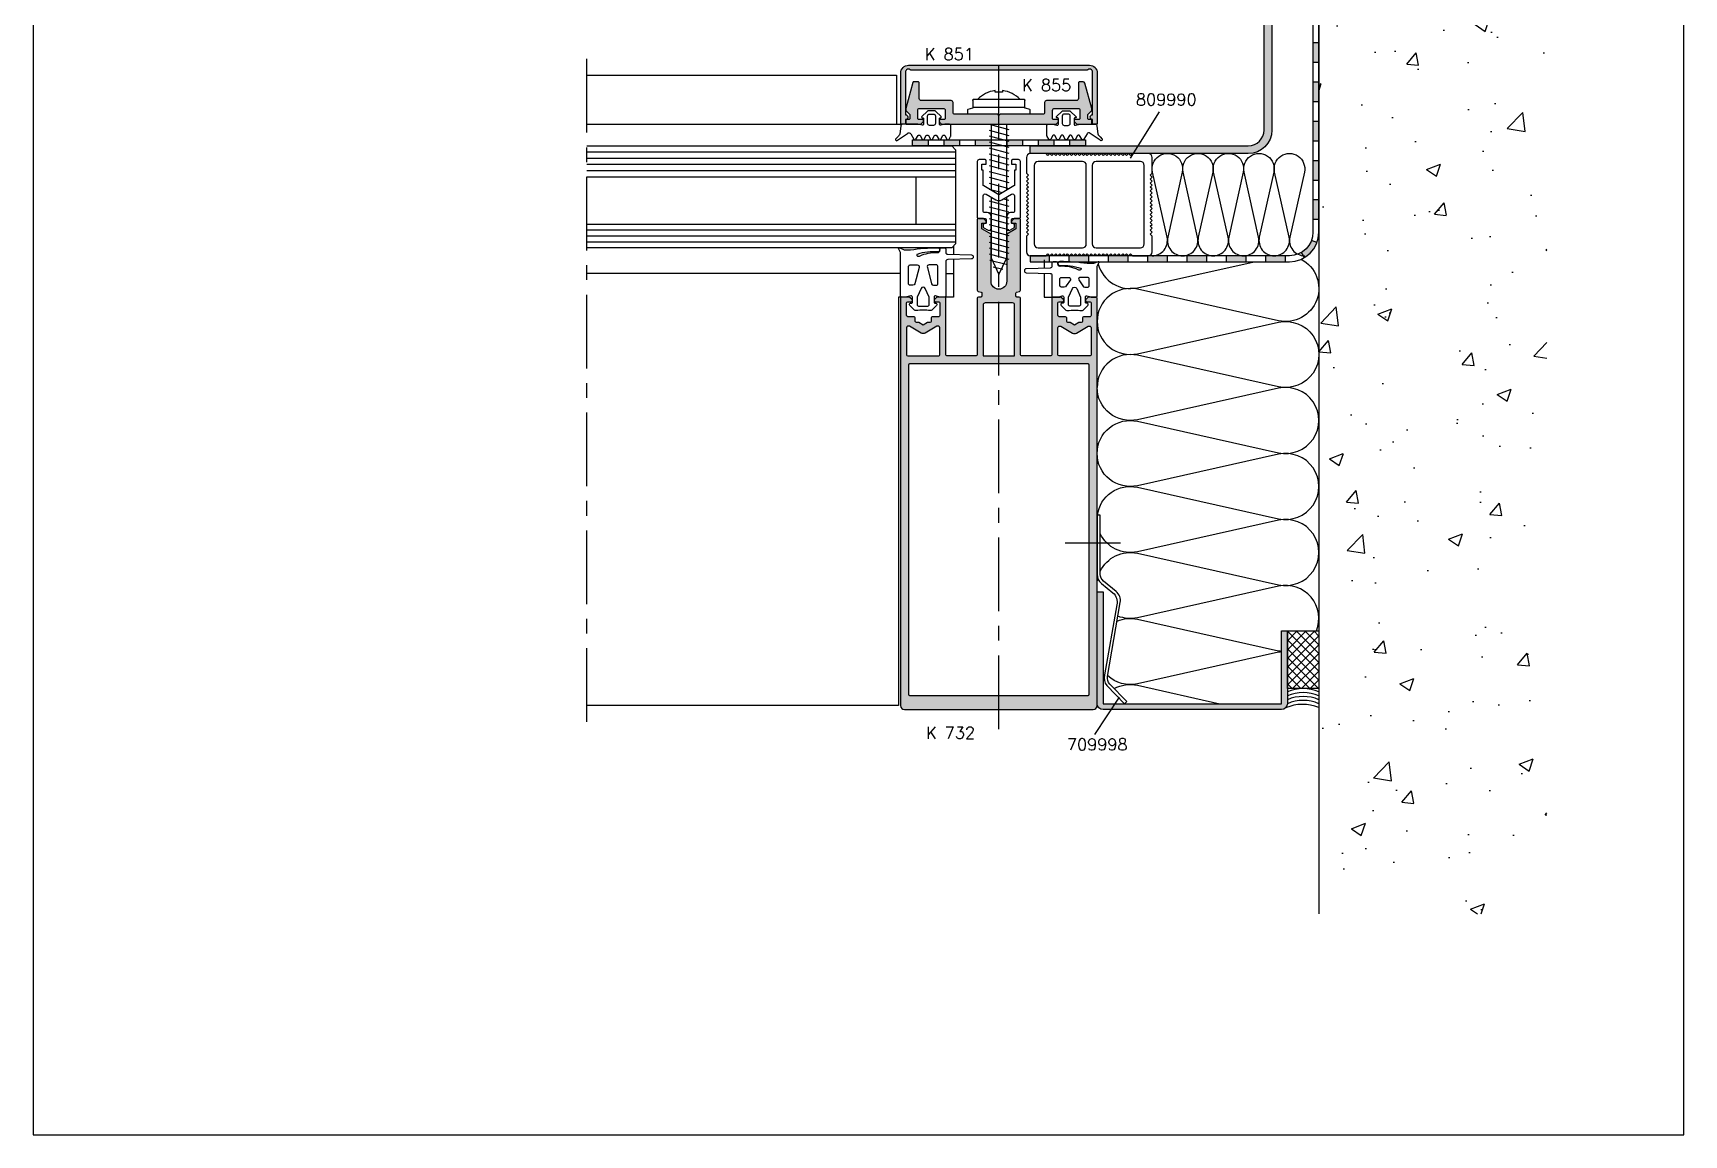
# Model space of a CAD drawing. Extents: x 0 to 4131, y -1600 to 527.
# Drawn here: x 690 to 900, y -1600 to -1459.8 of the extents above; entities that cross this region are included whole.
import ezdxf
from ezdxf.enums import TextEntityAlignment as Align

# ---------------------------------------------------------------- set-up
doc = ezdxf.new("R2010")
doc.units = 0
doc.header["$LTSCALE"] = 7.5
doc.header["$MEASUREMENT"] = 0
doc.linetypes.add('CENTER', pattern=[2, 1.25, -0.25, 0.25, -0.25])
for name, color, linetype in [('ASSI', 1, 'CENTER'), ('FILL', 8, 'CONTINUOUS'), ('FINE', 7, 'CONTINUOUS'), ('GOMMA', 3, 'CONTINUOUS'), ('GROSSA', 4, 'CONTINUOUS'), ('MARCHIO', 7, 'CONTINUOUS'), ('MURO', 5, 'CONTINUOUS'), ('QUOTE', 254, 'CONTINUOUS'), ('TESTO', 2, 'CONTINUOUS'), ('TRATTEGGI', 140, 'CONTINUOUS'), ('VETRO', 6, 'CONTINUOUS')]:
    doc.layers.add(name, color=color, linetype=linetype)
doc.styles.get("Standard").update_dxf_attribs({"font": 'romans.shx'})

# ---------------------------------------------------------------- blocks, each defined once
blk = doc.blocks.new('k0855')
at = {"layer": 'GROSSA'}
blk.add_lwpolyline([(11.65, 0.8, -0.414214), (11.15, 0.3), (0.3, 0.3), (0, 0), (-0.3, 0.3), (-11.15, 0.3, -0.414214), (-11.65, 0.8), (-11.65, 3.3, 0.414214), (-12.15, 3.8), (-19.75, 3.8, -0.414214), (-20.25, 4.3), (-20.25, 8.3, 0.414214), (-20.55, 8.6), (-21.6, 8.6, 0.339454), (-21.89, 8.38), (-23.65, 1.8), (-23.65, 1.24), (-22.65, 0.24), (-22.65, -0.7, -0.414214), (-22.95, -1), (-23.5, -1, 0.414214), (-23.65, -1.15), (-23.65, -2.05, 0.414214), (-23.5, -2.2), (-19.97, -2.2, 0.198912), (-19.76, -2.11), (-19.24, -1.59, 0.198912), (-19.15, -1.38), (-19.15, -1.3, 0.414214), (-19.45, -1), (-20.35, -1, -0.414214), (-20.65, -0.7), (-20.65, 1.3, -0.414214), (-20.15, 1.8), (-14.15, 1.8, -0.414214), (-13.65, 1.3), (-13.65, -0.7, -0.414214), (-13.95, -1), (-14.85, -1, 0.414214), (-15.15, -1.3), (-15.15, -1.48, 0.198912), (-15.06, -1.69), (-14.64, -2.11, 0.198912), (-14.43, -2.2), (14.43, -2.2, 0.198912), (14.64, -2.11), (15.06, -1.69, 0.198912), (15.15, -1.48), (15.15, -1.3, 0.414214), (14.85, -1), (13.95, -1, -0.414214), (13.65, -0.7), (13.65, 1.3, -0.414214), (14.15, 1.8), (20.14, 1.8, -0.414214), (20.64, 1.3), (20.64, -0.7, -0.414214), (20.34, -1), (19.44, -1, 0.414214), (19.14, -1.3), (19.14, -1.38, 0.198912), (19.23, -1.59), (19.75, -2.11, 0.198912), (19.96, -2.2), (23.49, -2.2, 0.414214), (23.64, -2.05), (23.64, -1.15, 0.414214), (23.49, -1), (22.94, -1, -0.414214), (22.64, -0.7), (22.64, 0.24), (23.64, 1.24), (23.64, 1.8), (21.91, 8.23, 0.339454), (21.43, 8.6), (20.54, 8.6, 0.414214), (20.24, 8.3), (20.24, 4.3, -0.414214), (19.74, 3.8), (12.15, 3.8, 0.414214), (11.65, 3.3)], format="xyb", close=True, dxfattribs=at)

msp = doc.modelspace()

# ---------------------------------------------------------------- hatches: boundary and pattern name
at = {"layer": 'FILL'}
h = msp.add_hatch(dxfattribs=at)
h.set_pattern_fill('AR-CONC', color=256, scale=0.1, style=0)
h.set_pattern_definition([(50, (1104.481, -1597.5), (18.21847, -1.5939), [1.905, -20.955]), (355, (1104.481, -1597.5), (-3.5243, 19.1057), [1.524, -16.764]), (100.451, (1106, -1597.633), (14.69425, 17.5117), [1.619, -17.809]), (46.184, (1104.48, -1592.42), (27.1079, -4.2042), [2.8575, -31.4325]), (96.636, (1106.74, -1592.77), (23.7404, 24.7426), [2.4285, -26.7135]), (351.184, (1104.48, -1592.42), (23.7405, 24.7425), [2.286, -25.146]), (21, (1107.021, -1593.69), (15.1615, -10.22655), [1.905, -20.955]), (326, (1107.021, -1593.69), (6.1802, 18.4188), [1.524, -16.764]), (71.4514, (1108.285, -1594.542), (21.34165, 8.1923), [1.619, -17.809]), (37.5, (1104.481, -1597.5), (0.30886, 8.4555), [0, -16.5608, 0, -17.018, 0, -16.8275]), (7.5, (1104.481, -1597.5), (6.68197, 10.01806), [0, -9.7028, 0, -16.1798, 0, -6.4135]), (327.5, (1098.817, -1597.5), (13.55906, -0.57287), [0, -6.35, 0, -19.812, 0, -26.289]), (317.5, (1096.277, -1597.5), (14.8129, 2.54265), [0, -8.255, 0, -13.1572, 0, -18.669])])
h.paths.add_polyline_path([(882.5528, -1356.7281), (853.5528, -1356.7281), (853.5528, -1370.4581), (874.5528, -1370.4581), (874.5528, -1374.4581), (853.5528, -1374.4581), (853.5528, -1571.8528), (882.5528, -1571.8528)])
h = msp.add_hatch(color=256, dxfattribs=at)
edge = h.paths.add_edge_path()
edge.add_line((844.5801, -1475.1105), (816.8541, -1475.1105))
edge.add_line((816.8541, -1475.1105), (816.8541, -1474.1105))
edge.add_line((816.8541, -1474.1105), (844.5801, -1474.1105))
edge.add_arc((844.5801, -1472.1105), 2, 270, 360)
edge.add_line((846.5801, -1472.1105), (846.5801, -1391.1743))
edge.add_arc((845.8301, -1391.1743), 0.75, 0, 116.324531)
edge.add_line((845.4975, -1390.5021), (836.8421, -1394.7845))
edge.add_line((836.8421, -1394.7845), (836.3986, -1393.8882))
edge.add_line((836.3986, -1393.8882), (845.4149, -1389.4272))
edge.add_arc((846.0801, -1390.7717), 1.5, 0, 116.324531, ccw=False)
edge.add_line((847.5801, -1390.7717), (847.5801, -1472.1105))
edge.add_arc((844.5801, -1472.1105), 3, -90, 0, ccw=False)
h = msp.add_hatch(color=256, dxfattribs=at)
h.paths.add_polyline_path([(802.9791, -1468.3581, -0.41421356), (802.7291, -1468.1081), (802.7291, -1466.1081, 0.41421356), (802.5791, -1465.9581), (802.0552, -1465.9581, 0.33945426), (801.9104, -1466.0693), (801.0291, -1469.3581), (801.0291, -1469.6357), (801.5291, -1470.1357), (801.5291, -1470.6081, -0.41421356), (801.3791, -1470.7581), (801.1041, -1470.7581, 0.41421356), (801.0291, -1470.8331), (801.0291, -1471.2831, 0.41421356), (801.1041, -1471.3581), (802.867, -1471.3581, 0.19891237), (802.9731, -1471.3142), (803.2352, -1471.0521, 0.23202478), (803.2779, -1470.9271, 0.45178835), (803.1291, -1470.7581), (802.6791, -1470.7581, -0.41421356), (802.5291, -1470.6081), (802.5291, -1469.6081, -0.41421356), (802.7791, -1469.3581), (805.7791, -1469.3581, -0.41421356), (806.0291, -1469.6081), (806.0291, -1470.6081, -0.41421356), (805.8791, -1470.7581), (805.4291, -1470.7581, 0.35582724), (805.2822, -1470.8778), (805.2822, -1471.0263, 0.1465428), (805.3231, -1471.1021), (805.5352, -1471.3142, 0.19891237), (805.6413, -1471.3581), (806.0563, -1471.3581, -0.00010751), (806.0565, -1471.3581), (812.8541, -1471.3581), (812.8541, -1470.2581), (812.7041, -1470.1081), (807.2791, -1470.1081, -0.41421356), (807.0291, -1469.8581), (807.0291, -1468.6081, 0.41421356), (806.7791, -1468.3581)])
h.paths.add_polyline_path([(813.0041, -1470.1081), (812.8541, -1470.2581), (812.8541, -1471.3581), (819.6517, -1471.3581, -0.00010751), (819.6519, -1471.3581), (820.067, -1471.3581, 0.19891237), (820.1731, -1471.3142), (820.3852, -1471.1021, 0.1465428), (820.426, -1471.0263), (820.426, -1470.8778, 0.35582724), (820.2791, -1470.7581), (819.8291, -1470.7581, -0.41421356), (819.6791, -1470.6081), (819.6791, -1469.6081, -0.41421356), (819.9291, -1469.3581), (822.9229, -1469.3581, -0.41421356), (823.1729, -1469.6081), (823.1729, -1470.6081, -0.41421356), (823.0229, -1470.7581), (822.5729, -1470.7581, 0.35582724), (822.426, -1470.8778), (822.426, -1470.9763, 0.1465428), (822.4669, -1471.0521), (822.729, -1471.3142, 0.19891237), (822.8351, -1471.3581), (824.5979, -1471.3581, 0.41421356), (824.6729, -1471.2831), (824.6729, -1470.8331, 0.41421356), (824.5979, -1470.7581), (824.3229, -1470.7581, -0.41421356), (824.1729, -1470.6081), (824.1729, -1470.1357), (824.6729, -1469.6357), (824.6729, -1469.3581), (823.8116, -1466.1434, 0.33945426), (823.5701, -1465.9581), (823.1229, -1465.9581, 0.41421356), (822.9729, -1466.1081), (822.9729, -1468.1081, -0.41421356), (822.7229, -1468.3581), (818.9291, -1468.3581, 0.41421356), (818.6791, -1468.6081), (818.6791, -1469.8581, -0.41421356), (818.4291, -1470.1081)])
h.paths.add_polyline_path([(824.0967, -1464.5096, -0.72075922), (824.7717, -1464.7346), (824.7776, -1470.1689, 1.07550671), (824.7567, -1470.7501), (824.7791, -1471.3581), (825.3787, -1471.3581), (825.3759, -1464.8591, 0.41406438), (824.3759, -1463.8596), (812.8541, -1463.8596), (812.8541, -1464.5096)])
h.paths.add_polyline_path([(801.3676, -1463.8596, 0.41428118), (800.3676, -1464.8598), (800.3689, -1471.3581), (800.9685, -1471.3581), (800.9904, -1470.7501, 1.07550671), (800.9692, -1470.1689), (800.9717, -1464.7346, -0.72075922), (801.6467, -1464.5096), (812.8541, -1464.5096), (812.8541, -1463.8596)])
h = msp.add_hatch(color=256, dxfattribs=at)
edge = h.paths.add_edge_path(flags=16)
edge.add_arc((824.2041, -1543.9105), 0.15, 270, 360)
edge.add_line((824.3541, -1543.9105), (824.3541, -1502.0105))
edge.add_arc((824.2041, -1502.0105), 0.15, 0, 90)
edge.add_line((824.2041, -1501.8605), (801.5041, -1501.8605))
edge.add_arc((801.5041, -1502.0105), 0.15, 90, 180)
edge.add_line((801.3541, -1502.0105), (801.3541, -1543.9105))
edge.add_arc((801.5041, -1543.9105), 0.15, 180, 270)
edge.add_line((801.5041, -1544.0605), (824.2041, -1544.0605))
edge = h.paths.add_edge_path()
edge.add_line((820.5041, -1493.9605), (820.9541, -1493.9605))
edge.add_arc((820.9541, -1493.8105), 0.15, 270, 360)
edge.add_line((821.1041, -1493.8105), (821.1041, -1493.7727))
edge.add_arc((820.9541, -1493.7727), 0.15, 0, 45)
edge.add_line((821.0602, -1493.6666), (820.7981, -1493.4045))
edge.add_arc((820.692, -1493.5105), 0.15, 45, 90)
edge.add_line((820.692, -1493.3605), (819.7541, -1493.3605))
edge.add_arc((819.7541, -1493.5105), 0.15, 90, 180)
edge.add_line((819.6041, -1493.5105), (819.6041, -1500.7105))
edge.add_arc((819.4541, -1500.7105), 0.15, -90, 0, ccw=False)
edge.add_line((819.4541, -1500.8605), (815.7541, -1500.8605))
edge.add_arc((815.7541, -1500.7105), 0.15, 180, 270, ccw=False)
edge.add_line((815.6041, -1500.7105), (815.6041, -1493.5105))
edge.add_arc((815.4541, -1493.5105), 0.15, 0, 90)
edge.add_line((815.4541, -1493.3605), (815.1541, -1493.3605))
edge.add_arc((815.1541, -1493.2105), 0.15, 180, 270, ccw=False)
edge.add_line((815.0041, -1493.2105), (815.0041, -1492.8864))
edge.add_arc((815.1541, -1492.8864), 0.15, 105, 180, ccw=False)
edge.add_line((815.1153, -1492.7415), (815.4929, -1492.6403))
edge.add_arc((815.4541, -1492.4954), 0.15, 285, 360)
edge.add_line((815.6041, -1492.4954), (815.6041, -1483.5105))
edge.add_arc((815.4541, -1483.5105), 0.15, 360, 450)
edge.add_line((815.4541, -1483.3605), (814.8041, -1483.3605))
edge.add_line((814.8041, -1483.3605), (814.4541, -1483.7105))
edge.add_line((814.4541, -1483.7105), (814.4541, -1483.9605))
edge.add_line((814.4541, -1483.9605), (815.0041, -1483.9605))
edge.add_line((815.0041, -1483.9605), (815.0041, -1484.6966))
edge.add_line((815.0041, -1484.6966), (813.8541, -1485.3605))
edge.add_line((813.8541, -1485.3605), (813.8541, -1491.3605))
edge.add_arc((812.8541, -1491.3605), 1, -180, 0, ccw=False)
edge.add_line((811.8541, -1491.3605), (811.8541, -1485.3605))
edge.add_line((811.8541, -1485.3605), (810.7041, -1484.6966))
edge.add_line((810.7041, -1484.6966), (810.7041, -1483.9605))
edge.add_line((810.7041, -1483.9605), (811.2541, -1483.9605))
edge.add_line((811.2541, -1483.9605), (811.2541, -1483.7105))
edge.add_line((811.2541, -1483.7105), (810.9041, -1483.3605))
edge.add_line((810.9041, -1483.3605), (810.2541, -1483.3605))
edge.add_arc((810.2541, -1483.5105), 0.15, 90, 180)
edge.add_line((810.1041, -1483.5105), (810.1041, -1492.4954))
edge.add_arc((810.2541, -1492.4954), 0.15, 180, 255)
edge.add_line((810.2153, -1492.6403), (810.5929, -1492.7415))
edge.add_arc((810.5541, -1492.8864), 0.15, 0, 75, ccw=False)
edge.add_line((810.7041, -1492.8864), (810.7041, -1492.9605))
edge.add_line((810.7041, -1492.9605), (810.7041, -1493.2105))
edge.add_arc((810.5541, -1493.2105), 0.15, 270, 360, ccw=False)
edge.add_line((810.5541, -1493.3605), (810.2541, -1493.3605))
edge.add_arc((810.2541, -1493.5105), 0.15, 90, 180)
edge.add_line((810.1041, -1493.5105), (810.1041, -1500.7105))
edge.add_arc((809.9541, -1500.7105), 0.15, -90, 0, ccw=False)
edge.add_line((809.9541, -1500.8605), (806.2541, -1500.8605))
edge.add_arc((806.2541, -1500.7105), 0.15, 180, 270, ccw=False)
edge.add_line((806.1041, -1500.7105), (806.1041, -1493.5105))
edge.add_arc((805.9541, -1493.5105), 0.15, 0, 90)
edge.add_line((805.9541, -1493.3605), (805.0163, -1493.3605))
edge.add_arc((805.0163, -1493.5105), 0.15, 90, 135)
edge.add_line((804.9102, -1493.4045), (804.6481, -1493.6666))
edge.add_arc((804.7541, -1493.7727), 0.15, 135, 180)
edge.add_line((804.6041, -1493.7727), (804.6041, -1493.8105))
edge.add_arc((804.7541, -1493.8105), 0.15, 180, 270)
edge.add_line((804.7541, -1493.9605), (805.2041, -1493.9605))
edge.add_arc((805.2041, -1494.1105), 0.15, 0, 90, ccw=False)
edge.add_line((805.3541, -1494.1105), (805.3541, -1495.7105))
edge.add_arc((805.2041, -1495.7105), 0.15, -90, 0, ccw=False)
edge.add_line((805.2041, -1495.8605), (804.3791, -1495.8605))
edge.add_arc((804.3791, -1496.0105), 0.15, 90, 180)
edge.add_line((804.2291, -1496.0105), (804.2291, -1496.4605))
edge.add_arc((804.0791, -1496.4605), 0.15, -90, 0, ccw=False)
edge.add_line((804.0791, -1496.6105), (803.7961, -1496.6105))
edge.add_line((803.7961, -1496.6105), (803.2291, -1496.9379))
edge.add_line((803.2291, -1496.9379), (802.6621, -1496.6105))
edge.add_line((802.6621, -1496.6105), (802.3791, -1496.6105))
edge.add_arc((802.3791, -1496.4605), 0.15, 180, 270, ccw=False)
edge.add_line((802.2291, -1496.4605), (802.2291, -1496.0105))
edge.add_arc((802.0791, -1496.0105), 0.15, 0, 90)
edge.add_line((802.0791, -1495.8605), (801.2541, -1495.8605))
edge.add_arc((801.2541, -1495.7105), 0.15, 180, 270, ccw=False)
edge.add_line((801.1041, -1495.7105), (801.1041, -1494.1105))
edge.add_arc((801.2541, -1494.1105), 0.15, 90, 180, ccw=False)
edge.add_line((801.2541, -1493.9605), (801.7041, -1493.9605))
edge.add_arc((801.7041, -1493.8105), 0.15, 270, 360)
edge.add_line((801.8541, -1493.8105), (801.8541, -1493.7727))
edge.add_arc((801.7041, -1493.7727), 0.15, 0, 45)
edge.add_line((801.8102, -1493.6666), (801.5481, -1493.4045))
edge.add_arc((801.442, -1493.5105), 0.15, 45, 90)
edge.add_line((801.442, -1493.3605), (800.5041, -1493.3605))
edge.add_arc((800.5041, -1493.5105), 0.15, 90, 180)
edge.add_line((800.3541, -1493.5105), (800.3541, -1545.3605))
edge.add_arc((800.8541, -1545.3605), 0.5, 180, 270)
edge.add_line((800.8541, -1545.8605), (824.8541, -1545.8605))
edge.add_arc((824.8541, -1545.3605), 0.5, 270, 360)
edge.add_line((825.3541, -1545.3605), (825.3541, -1493.5105))
edge.add_arc((825.2041, -1493.5105), 0.15, 360, 450)
edge.add_line((825.2041, -1493.3605), (824.2663, -1493.3605))
edge.add_arc((824.2663, -1493.5105), 0.15, 90, 135)
edge.add_line((824.1602, -1493.4045), (823.8981, -1493.6666))
edge.add_arc((824.0041, -1493.7727), 0.15, 135, 180)
edge.add_line((823.8541, -1493.7727), (823.8541, -1493.8105))
edge.add_arc((824.0041, -1493.8105), 0.15, 180, 270)
edge.add_line((824.0041, -1493.9605), (824.4541, -1493.9605))
edge.add_arc((824.4541, -1494.1105), 0.15, 0, 90, ccw=False)
edge.add_line((824.6041, -1494.1105), (824.6041, -1495.7105))
edge.add_arc((824.4541, -1495.7105), 0.15, -90, 0, ccw=False)
edge.add_line((824.4541, -1495.8605), (823.6291, -1495.8605))
edge.add_arc((823.6291, -1496.0105), 0.15, 90, 180)
edge.add_line((823.4791, -1496.0105), (823.4791, -1496.4605))
edge.add_arc((823.3291, -1496.4605), 0.15, -90, 0, ccw=False)
edge.add_line((823.3291, -1496.6105), (823.0461, -1496.6105))
edge.add_line((823.0461, -1496.6105), (822.4791, -1496.9379))
edge.add_line((822.4791, -1496.9379), (821.9121, -1496.6105))
edge.add_line((821.9121, -1496.6105), (821.6291, -1496.6105))
edge.add_arc((821.6291, -1496.4605), 0.15, 180, 270, ccw=False)
edge.add_line((821.4791, -1496.4605), (821.4791, -1496.0105))
edge.add_arc((821.3291, -1496.0105), 0.15, 360, 450)
edge.add_line((821.3291, -1495.8605), (820.5041, -1495.8605))
edge.add_arc((820.5041, -1495.7105), 0.15, 180, 270, ccw=False)
edge.add_line((820.3541, -1495.7105), (820.3541, -1494.1105))
edge.add_arc((820.5041, -1494.1105), 0.15, 90, 180, ccw=False)
edge = h.paths.add_edge_path(flags=16)
edge.add_line((824.6041, -1497.2987), (824.6041, -1500.7105))
edge.add_arc((824.4541, -1500.7105), 0.15, -90, 0, ccw=False)
edge.add_line((824.4541, -1500.8605), (820.5041, -1500.8605))
edge.add_arc((820.5041, -1500.7105), 0.15, 180, 270, ccw=False)
edge.add_line((820.3541, -1500.7105), (820.3541, -1497.2987))
edge.add_arc((820.6041, -1497.2987), 0.25, 60, 180, ccw=False)
edge.add_line((820.7291, -1497.0822), (822.2291, -1497.9482))
edge.add_arc((822.4791, -1497.5152), 0.5, 240, 300)
edge.add_line((822.7291, -1497.9482), (824.2291, -1497.0822))
edge.add_arc((824.3541, -1497.2987), 0.25, 0, 120, ccw=False)
edge = h.paths.add_edge_path(flags=16)
edge.add_line((810.8541, -1494.3605), (810.8541, -1500.8605))
edge.add_line((810.8541, -1500.8605), (814.8541, -1500.8605))
edge.add_line((814.8541, -1500.8605), (814.8541, -1494.3605))
edge.add_arc((814.6041, -1494.3605), 0.25, 0, 90)
edge.add_line((814.6041, -1494.1105), (811.1041, -1494.1105))
edge.add_arc((811.1041, -1494.3605), 0.25, 90, 180)
edge = h.paths.add_edge_path(flags=16)
edge.add_arc((803.2291, -1497.5152), 0.5, 240, 300, ccw=False)
edge.add_line((802.9791, -1497.9482), (801.4791, -1497.0822))
edge.add_arc((801.3541, -1497.2987), 0.25, 60, 180)
edge.add_line((801.1041, -1497.2987), (801.1041, -1500.7105))
edge.add_arc((801.2541, -1500.7105), 0.15, 180, 270)
edge.add_line((801.2541, -1500.8605), (805.2041, -1500.8605))
edge.add_arc((805.2041, -1500.7105), 0.15, 270, 360)
edge.add_line((805.3541, -1500.7105), (805.3541, -1497.2987))
edge.add_arc((805.1041, -1497.2987), 0.25, 0, 120)
edge.add_line((804.9791, -1497.0822), (803.4791, -1497.9482))
h = msp.add_hatch(color=256, dxfattribs=at)
edge = h.paths.add_edge_path()
edge.add_arc((826.1033, -1545.1105), 0.75, 180, 270, ccw=False)
edge.add_line((825.3533, -1545.1105), (825.3533, -1530.8605))
edge.add_line((825.3533, -1530.8605), (826.1033, -1530.8605))
edge.add_line((826.1033, -1530.8605), (826.1033, -1545.1105))
edge.add_line((826.1033, -1545.1105), (848.8028, -1545.1105))
edge.add_line((848.8028, -1545.1105), (848.8028, -1535.8605))
edge.add_line((848.8028, -1535.8605), (849.5528, -1535.8605))
edge.add_line((849.5528, -1535.8605), (849.5528, -1545.1105))
edge.add_arc((848.8028, -1545.1105), 0.75, -90, 0, ccw=False)
edge.add_line((848.8028, -1545.8605), (826.1033, -1545.8605))
h = msp.add_hatch(dxfattribs=at)
h.set_pattern_fill('ANSI37', color=256, scale=0.25, angle=180, style=0)
h.set_pattern_definition([(225, (1025.2916, -1443.32236), (0.561266, -0.561266), []), (315, (1025.2916, -1443.32236), (0.561266, 0.561266), [])])
h.paths.add_polyline_path([(849.5528, -1543.1949), (853.5528, -1543.1949), (853.5528, -1535.8605), (849.5528, -1535.8605)])
at = {"layer": 'FINE'}
h = msp.add_hatch(color=256, dxfattribs=at)
h.paths.add_polyline_path([(851.3423, -1487.6854), (851.7271, -1488.3292, 0.16886967), (853.3088, -1486.4413), (852.6076, -1486.1752, -0.16886967)])
h.paths.add_polyline_path([(852.8028, -1483.5103), (853.5528, -1483.5103), (853.5528, -1481.0103), (852.8028, -1481.0103)])
h.paths.add_polyline_path([(853.5528, -1476.0103), (852.8028, -1476.0103), (852.8028, -1478.5103), (853.5528, -1478.5103)])
h.paths.add_polyline_path([(852.8028, -1473.5103), (853.5528, -1473.5103), (853.5528, -1471.0103), (852.8028, -1471.0103)])
h.paths.add_polyline_path([(852.8028, -1468.5103), (853.5528, -1468.5103), (853.5528, -1466.0103), (852.8028, -1466.0103)])
h.paths.add_polyline_path([(852.8028, -1463.5103), (853.5528, -1463.5103), (853.5528, -1461.0103), (852.8028, -1461.0103)])
h = msp.add_hatch(color=256, dxfattribs=at)
h.paths.add_polyline_path([(823.8541, -1474.1105), (823.8541, -1473.3605), (821.8541, -1473.3605), (821.8541, -1474.1105)])
h.paths.add_polyline_path([(819.8541, -1474.1105), (819.8541, -1473.3605), (817.8541, -1473.3605), (817.8541, -1474.1105)])
h.paths.add_polyline_path([(815.8541, -1474.1105), (815.8541, -1473.3605), (813.8541, -1473.3605), (813.8541, -1474.1105)])
h.paths.add_polyline_path([(811.8541, -1474.1105), (811.8541, -1473.3605), (809.8541, -1473.3605), (809.8541, -1474.1105)])
h.paths.add_polyline_path([(807.8541, -1474.1105), (807.8541, -1473.3605), (805.8541, -1473.3605), (805.8541, -1474.1105)])
h.paths.add_polyline_path([(803.8541, -1474.1105), (803.8541, -1473.3605), (801.8541, -1473.3605), (801.8541, -1474.1105)])
h = msp.add_hatch(color=256, dxfattribs=at)
h.paths.add_polyline_path([(819.3028, -1488.8605), (819.3028, -1488.1105), (816.8541, -1488.1105), (816.8541, -1488.8605)])
h.paths.add_polyline_path([(821.8028, -1488.1105), (821.8028, -1488.8605), (824.3028, -1488.8605), (824.3028, -1488.1105)])
h.paths.add_polyline_path([(826.8028, -1488.1105), (826.8028, -1488.8605), (829.3028, -1488.8605), (829.3028, -1488.1105)])
h.paths.add_polyline_path([(831.8028, -1488.1105), (831.8028, -1488.8605), (834.3028, -1488.8605), (834.3028, -1488.1105)])
h.paths.add_polyline_path([(839.3028, -1488.8605), (839.3028, -1488.1105), (836.8028, -1488.1105), (836.8028, -1488.8605)])
h.paths.add_polyline_path([(844.3028, -1488.8605), (844.3028, -1488.1105), (841.8028, -1488.1105), (841.8028, -1488.8605)])
h.paths.add_polyline_path([(846.8028, -1488.1105), (846.8028, -1488.8605), (849.3028, -1488.8605), (849.3028, -1488.1105)])

# ---------------------------------------------------------------- linework, layer by layer
at = {"layer": 'ASSI'}
for p, q in [((760.4328, -1547.4387), (760.4328, -1462.8466)), ((812.8541, -1548.3333), (812.8541, -1462.8478)), ((828.3391, -1524.6779), (821.2905, -1524.6779))]:
    msp.add_line(p, q, dxfattribs=at)
at = {"layer": 'FINE'}
for p, q in [((816.1541, -1469.251), (809.5541, -1469.251)), ((760.4328, -1471.3581), (800.3472, -1471.3581)), ((811.6041, -1471.367), (814.1041, -1472.0369)), ((811.6041, -1472.117), (814.1041, -1472.7869)), ((811.6041, -1472.867), (814.1041, -1473.5369)), ((811.6041, -1473.617), (814.1041, -1474.2869)), ((811.6041, -1474.367), (814.1041, -1475.0369)), ((811.6041, -1475.117), (814.1041, -1475.7869)), ((811.6041, -1475.867), (814.1041, -1476.5369)), ((811.6041, -1476.617), (814.1041, -1477.2869)), ((811.6041, -1477.367), (814.1041, -1478.0369)), ((811.6041, -1478.117), (814.1041, -1478.7869)), ((811.6041, -1478.867), (814.1041, -1479.5369)), ((811.6041, -1479.617), (813.3156, -1480.0756)), ((811.6041, -1481.117), (814.1041, -1481.7869)), ((811.6041, -1481.867), (814.1041, -1482.5369)), ((813.4528, -1480.8624), (814.1041, -1481.0369)), ((811.6041, -1482.617), (814.1041, -1483.2869)), ((811.6041, -1483.367), (814.1041, -1484.0369)), ((811.6041, -1484.117), (814.1041, -1484.7869)), ((811.6041, -1484.867), (814.1041, -1485.5369)), ((811.6041, -1485.617), (814.1041, -1486.2869)), ((811.6041, -1486.367), (814.1041, -1487.0369)), ((807.1041, -1486.8605), (807.1041, -1487.9413)), ((807.1041, -1488.5798), (807.1041, -1493.3605)), ((811.6041, -1487.117), (814.1041, -1487.7869)), ((811.6041, -1487.867), (814.1041, -1488.5369)), ((811.7225, -1488.6488), (813.7687, -1489.197)), ((800.3544, -1490.3605), (760.4328, -1490.3605)), ((806.1041, -1490.3605), (807.1041, -1490.3605)), ((812.1115, -1489.503), (813.3455, -1489.8336)), ((818.6041, -1490.3298), (818.6041, -1493.3605)), ((807.1041, -1493.3605), (805.1044, -1493.3605)), ((818.6041, -1493.3605), (820.6038, -1493.3605))]:
    msp.add_line(p, q, dxfattribs=at)
for points in [[(760.4328, -1465.1081), (799.8541, -1465.1081), (799.8541, -1471.3581)], [(811.8541, -1471.3581), (811.8541, -1477.3097)], [(813.8541, -1477.3097), (813.8541, -1471.3581)], [(811.8541, -1476.9242), (811.8541, -1479.7647)], [(813.8541, -1479.7647), (813.8541, -1476.9242)], [(811.8541, -1480.6307), (811.8541, -1488.3746), (812.8541, -1490.4941), (813.8541, -1488.3746), (813.8541, -1480.6307)], [(818.6041, -1488.6105), (818.6041, -1489.6913)], [(800.5041, -1493.3605), (800.1038, -1493.3605), (800.1041, -1545.3605), (760.4328, -1545.3605)]]:
    msp.add_lwpolyline(points, dxfattribs=at)
for points in [[(815.5541, -1468.2081, 0.17084927), (813.3338, -1467.089), (813.3338, -1467.2976), (812.3745, -1467.2976), (812.3745, -1467.089, 0.17084927), (810.1541, -1468.2081, 0.17084927)], [(816.8541, -1469.9581), (816.8541, -1469.6103, 0.33096195), (816.7829, -1469.5145), (816.2253, -1469.3467, -0.33096195), (816.1541, -1469.251), (816.1541, -1468.3081, 0.41421356), (816.0541, -1468.2081), (812.8541, -1468.2081), (809.6541, -1468.2081, 0.41421356), (809.5541, -1468.3081), (809.5541, -1469.251, -0.33096195), (809.4829, -1469.3467), (808.9253, -1469.5145, 0.33096195), (808.8541, -1469.6103), (808.8541, -1469.9581)]]:
    msp.add_lwpolyline(points, format="xyb", dxfattribs=at)
msp.add_lwpolyline([(829.1399, -1544.8306), (826.9721, -1542.6175, -0.24110735), (826.674, -1541.6602), (828.3035, -1532.2418, 0.27052514), (827.7749, -1530.8247), (826.1579, -1529.5029, -0.22505949), (825.7541, -1528.6512), (825.7541, -1521.1105), (825.3541, -1521.1105), (825.3541, -1528.6512, 0.22505949), (825.9048, -1529.8126), (827.3483, -1530.9927, -0.29673926), (827.8453, -1532.5518), (826.3047, -1541.4558, 0.23792689), (826.5716, -1542.7802), (828.8541, -1545.1105)], format="xyb", close=True, dxfattribs=at)
msp.add_lwpolyline([(853.5528, -1543.1949), (849.5528, -1543.1949), (849.5528, -1535.8605), (853.5528, -1535.8605)], close=True, dxfattribs=at)
for centre, radius, start, end in [((851.5528, -1548.2141), 5.0192, 66.517569, 113.482431), ((851.4786, -1550.5715), 5.3772, 67.309138, 113.514508), ((851.5528, -1548.7141), 5.0192, 66.517569, 113.482431), ((851.5528, -1549.2141), 5.0192, 66.517569, 113.482431), ((851.5528, -1549.7141), 5.0192, 66.517569, 113.482431)]:
    msp.add_arc(centre, radius, start, end, dxfattribs=at)
for p in [(809.5541, -1468.3081), (816.1541, -1468.3081)]:
    msp.add_point(p, dxfattribs=at)
at = {"layer": 'GOMMA'}
for p, q in [((853.5528, -1461.0103), (852.8028, -1461.0103)), ((853.5528, -1463.5103), (852.8028, -1463.5103)), ((853.5528, -1466.0103), (852.8028, -1466.0103)), ((853.5528, -1468.5103), (852.8028, -1468.5103)), ((853.5528, -1471.0103), (852.8028, -1471.0103)), ((803.8541, -1473.3605), (803.8541, -1474.1105)), ((805.8541, -1473.3605), (805.8541, -1474.1105)), ((807.8541, -1473.3605), (807.8541, -1474.1105)), ((809.8541, -1473.3605), (809.8541, -1474.1105)), ((811.8541, -1473.3605), (811.8541, -1474.1105)), ((813.8541, -1473.3605), (813.8541, -1474.1105)), ((815.8541, -1473.3605), (815.8541, -1474.1105)), ((817.8541, -1473.3605), (817.8541, -1474.1105)), ((819.8541, -1473.3605), (819.8541, -1474.1105)), ((821.8541, -1473.3605), (821.8541, -1474.1105)), ((853.5528, -1473.5103), (852.8028, -1473.5103)), ((853.5528, -1476.0103), (852.8028, -1476.0103)), ((853.5528, -1478.5103), (852.8028, -1478.5103)), ((853.5528, -1481.0103), (852.8028, -1481.0103)), ((853.5528, -1483.5103), (852.8028, -1483.5103)), ((853.3088, -1486.4413), (852.6076, -1486.1752)), ((819.3028, -1488.8605), (819.3028, -1488.1105)), ((821.8028, -1488.8605), (821.8028, -1488.1105)), ((824.3028, -1488.8605), (824.3028, -1488.1105)), ((826.8028, -1488.8605), (826.8028, -1488.1105)), ((829.3028, -1488.8605), (829.3028, -1488.1105)), ((831.8028, -1488.8605), (831.8028, -1488.1105)), ((834.3028, -1488.8605), (834.3028, -1488.1105)), ((836.8028, -1488.8605), (836.8028, -1488.1105)), ((839.3028, -1488.8605), (839.3028, -1488.1105)), ((841.8028, -1488.8605), (841.8028, -1488.1105)), ((844.3028, -1488.8605), (844.3028, -1488.1105)), ((846.8028, -1488.8605), (846.8028, -1488.1105)), ((849.3028, -1488.8605), (849.3028, -1488.1105)), ((851.7271, -1488.3292), (851.3423, -1487.6854))]:
    msp.add_line(p, q, dxfattribs=at)
msp.add_lwpolyline([(870.5528, -1376.2081), (853.8028, -1376.2081, 0.41421356), (852.8028, -1377.2081), (852.8028, -1485.1105, -0.41421356), (849.8028, -1488.1105), (816.8541, -1488.1105), (816.8541, -1488.8605), (849.8028, -1488.8605, 0.41421356), (853.5528, -1485.1105), (853.5528, -1377.2081, -0.41421356), (853.8028, -1376.9581), (870.5528, -1376.9581), (870.5528, -1376.2081), (870.5528, -1376.9581)], format="xyb", dxfattribs=at)
for points in [[(806.5822, -1471.3581), (806.0565, -1471.3581, 0.04008518), (805.9927, -1471.3632), (805.471, -1471.503, -0.49314543), (805.2822, -1471.3581), (805.2822, -1470.6693, -0.38887873), (805.3735, -1470.5697), (805.4409, -1470.5638, 0.63707026), (805.5029, -1470.3935), (804.8408, -1469.7313, 0.19891237), (804.664, -1469.6581), (803.9004, -1469.6581, 0.19891237), (803.7236, -1469.7313), (803.0615, -1470.3935, 0.63707026), (803.1235, -1470.5638), (803.1909, -1470.5697, -0.38887873), (803.2822, -1470.6693), (803.2822, -1471.3581, -0.49314543), (803.0934, -1471.503), (802.5527, -1471.3581), (800.6322, -1471.3581, 0.41421356), (800.3822, -1471.6081), (800.2641, -1472.5984, -0.07546706), (799.9872, -1472.9797), (799.7195, -1473.2585, 0.87697646), (799.9703, -1473.4183), (801.2334, -1472.5386, -0.52200513), (801.6421, -1472.5734), (802.0518, -1473.2831, 0.57735027), (802.3117, -1473.2831), (802.577, -1472.8236, -0.57735027), (802.8368, -1472.8236), (803.1021, -1473.2831, 0.57735027), (803.3619, -1473.2831), (803.6272, -1472.8236, -0.57735027), (803.887, -1472.8236), (804.1523, -1473.2831, 0.57735027), (804.4121, -1473.2831), (804.6774, -1472.8236, -0.57735027), (804.9372, -1472.8236), (805.2025, -1473.2831, 0.57735027), (805.4623, -1473.2831), (805.7277, -1472.8236, -0.57735027), (805.9875, -1472.8236), (806.2528, -1473.2831, 0.57735027), (806.5126, -1473.2831), (806.7121, -1472.9375, 0.1316525), (806.7322, -1472.8625), (806.7322, -1471.5081, 0.41421356)], [(819.126, -1471.3581), (819.6517, -1471.3581, -0.04008518), (819.7156, -1471.3632), (820.2372, -1471.503, 0.49314543), (820.426, -1471.3581), (820.426, -1470.6693, 0.38887873), (820.3347, -1470.5697), (820.2673, -1470.5638, -0.63707026), (820.2053, -1470.3935), (820.8675, -1469.7313, -0.19891237), (821.0442, -1469.6581), (821.8078, -1469.6581, -0.19891237), (821.9846, -1469.7313), (822.6467, -1470.3935, -0.63707026), (822.5847, -1470.5638), (822.5173, -1470.5697, 0.38887873), (822.426, -1470.6693), (822.426, -1471.3581, 0.49314543), (822.6149, -1471.503), (823.1556, -1471.3581), (825.076, -1471.3581, -0.41421356), (825.326, -1471.6081), (825.4442, -1472.5984, 0.07546706), (825.721, -1472.9797), (825.9888, -1473.2585, -0.87697646), (825.7379, -1473.4183), (824.4749, -1472.5386, 0.52200513), (824.0661, -1472.5734), (823.6564, -1473.2831, -0.57735027), (823.3966, -1473.2831), (823.1313, -1472.8236, 0.57735027), (822.8715, -1472.8236), (822.6062, -1473.2831, -0.57735027), (822.3464, -1473.2831), (822.0811, -1472.8236, 0.57735027), (821.8212, -1472.8236), (821.5559, -1473.2831, -0.57735027), (821.2961, -1473.2831), (821.0308, -1472.8236, 0.57735027), (820.771, -1472.8236), (820.5057, -1473.2831, -0.57735027), (820.2459, -1473.2831), (819.9806, -1472.8236, 0.57735027), (819.7208, -1472.8236), (819.4555, -1473.2831, -0.57735027), (819.1957, -1473.2831), (818.9961, -1472.9375, -0.1316525), (818.976, -1472.8625), (818.976, -1471.5081, -0.41421356)], [(804.7822, -1470.3239), (804.7822, -1471.2747, -0.41421356), (804.5322, -1471.5247), (804.0322, -1471.5247, -0.41421356), (803.7822, -1471.2747), (803.7822, -1470.3239, -0.44100912), (804.0548, -1470.0749), (804.5096, -1470.0749, -0.44100912)], [(820.926, -1470.3239), (820.926, -1471.2747, 0.41421356), (821.176, -1471.5247), (821.676, -1471.5247, 0.41421356), (821.926, -1471.2747), (821.926, -1470.3239, 0.44100912), (821.6534, -1470.0749), (821.1987, -1470.0749, 0.44100912)], [(810.8541, -1484.4945), (811.4791, -1484.8554, 0.57735027), (811.8541, -1484.6388), (811.8541, -1483.1105, 0.41421356), (811.3541, -1482.6105), (811.0041, -1482.6105, -0.41421356), (810.8541, -1482.4605), (810.8541, -1480.4864, -0.57735027), (811.2291, -1480.2699), (812.4791, -1480.9915, 0.26794919), (813.2291, -1480.9915), (814.4791, -1480.2699, -0.57735027), (814.8541, -1480.4864), (814.8541, -1482.4605, -0.41421356), (814.7041, -1482.6105), (814.3541, -1482.6105, 0.41421356), (813.8541, -1483.1105), (813.8541, -1484.6388, 0.57735027), (814.2291, -1484.8554), (814.8541, -1484.4945), (814.8541, -1484.0677), (814.4541, -1483.9605), (814.4541, -1483.5105, -0.41421356), (814.6041, -1483.3605), (815.4541, -1483.3605, 0.41421356), (815.6041, -1483.2105), (815.6041, -1476.1105, 0.41421356), (815.3541, -1475.8605), (814.6041, -1475.8605, 0.41421356), (814.4541, -1476.0105), (814.4541, -1476.4605), (815.0041, -1476.4605), (815.0041, -1477.2105), (814.8541, -1477.2105), (814.8541, -1479.1007, -0.26794919), (814.7791, -1479.2306), (812.8541, -1480.342), (810.9291, -1479.2306, -0.26794919), (810.8541, -1479.1007), (810.8541, -1477.2105), (810.7041, -1477.2105), (810.7041, -1476.4605), (811.2541, -1476.4605), (811.2541, -1476.0105, 0.41421356), (811.1041, -1475.8605), (810.3541, -1475.8605, 0.41421356), (810.1041, -1476.1105), (810.1041, -1483.2105, 0.41421356), (810.2541, -1483.3605), (811.1041, -1483.3605, -0.41421356), (811.2541, -1483.5105), (811.2541, -1483.9605), (810.8541, -1484.0677)], [(832.1041, -1480.3605), (832.3541, -1480.1105), (832.1041, -1479.8605), (832.3541, -1479.6105), (832.1041, -1479.3605), (832.3541, -1479.1105), (832.1041, -1478.8605), (832.3541, -1478.6105), (832.1041, -1478.3605), (832.3541, -1478.1105), (832.1041, -1477.8605), (832.3541, -1477.6105), (832.3541, -1475.6105, 0.41421356), (831.8541, -1475.1105), (829.8541, -1475.1105), (829.6041, -1475.3605), (829.3541, -1475.1105), (829.1041, -1475.3605), (828.8541, -1475.1105), (828.6041, -1475.3605), (828.3541, -1475.1105), (828.1041, -1475.3605), (827.8541, -1475.1105), (827.6041, -1475.3605), (827.3541, -1475.1105), (827.1041, -1475.3605), (826.8541, -1475.1105), (826.6041, -1475.3605), (826.3541, -1475.1105), (826.1041, -1475.3605), (825.8541, -1475.1105), (825.6041, -1475.3605), (825.3541, -1475.1105), (825.1041, -1475.3605), (824.8541, -1475.1105), (824.6041, -1475.3605), (824.3541, -1475.1105), (824.1041, -1475.3605), (823.8541, -1475.1105), (823.6041, -1475.3605), (823.3541, -1475.1105), (823.1041, -1475.3605), (822.8541, -1475.1105), (822.6041, -1475.3605), (822.3541, -1475.1105), (822.1041, -1475.3605), (821.8541, -1475.1105), (821.6041, -1475.3605), (821.3541, -1475.1105), (821.1041, -1475.3605), (820.8541, -1475.1105), (820.6041, -1475.3605), (820.3541, -1475.1105), (820.1041, -1475.3605), (819.8541, -1475.1105), (819.6041, -1475.3605), (819.3541, -1475.1105), (819.1041, -1475.3605), (818.8541, -1475.1105), (816.8541, -1475.1105, 0.41421356), (816.3541, -1475.6105), (816.3541, -1477.6105), (816.6041, -1477.8605), (816.3541, -1478.1105), (816.6041, -1478.3605), (816.3541, -1478.6105), (816.6041, -1478.8605), (816.3541, -1479.1105), (816.6041, -1479.3605), (816.3541, -1479.6105), (816.6041, -1479.8605), (816.3541, -1480.1105), (816.6041, -1480.3605), (816.3541, -1480.6105), (816.6041, -1480.8605), (816.3541, -1481.1105), (816.6041, -1481.3605), (816.3541, -1481.6105), (816.6041, -1481.8605), (816.3541, -1482.1105), (816.6041, -1482.3605), (816.3541, -1482.6105), (816.6041, -1482.8605), (816.3541, -1483.1105), (816.6041, -1483.3605), (816.3541, -1483.6105), (816.6041, -1483.8605), (816.3541, -1484.1105), (816.6041, -1484.3605), (816.3541, -1484.6105), (816.6041, -1484.8605), (816.3541, -1485.1105), (816.6041, -1485.3605), (816.3541, -1485.6105), (816.3541, -1487.6105, 0.41421356), (816.8541, -1488.1105), (818.8541, -1488.1105), (819.1041, -1487.8605), (819.3541, -1488.1105), (819.6041, -1487.8605), (819.8541, -1488.1105), (820.1041, -1487.8605), (820.3541, -1488.1105), (820.6041, -1487.8605), (820.8541, -1488.1105), (821.1041, -1487.8605), (821.3541, -1488.1105), (821.6041, -1487.8605), (821.8541, -1488.1105), (822.1041, -1487.8605), (822.3541, -1488.1105), (822.6041, -1487.8605), (822.8541, -1488.1105), (823.1041, -1487.8605), (823.3541, -1488.1105), (823.6041, -1487.8605), (823.8541, -1488.1105), (824.1041, -1487.8605), (824.3541, -1488.1105), (824.6041, -1487.8605), (824.8541, -1488.1105), (825.1041, -1487.8605), (825.3541, -1488.1105), (825.6041, -1487.8605), (825.8541, -1488.1105), (826.1041, -1487.8605), (826.3541, -1488.1105), (826.6041, -1487.8605), (826.8541, -1488.1105), (827.1041, -1487.8605), (827.3541, -1488.1105), (827.6041, -1487.8605), (827.8541, -1488.1105), (828.1041, -1487.8605), (828.3541, -1488.1105), (828.6041, -1487.8605), (828.8541, -1488.1105), (829.1041, -1487.8605), (829.3541, -1488.1105), (829.6041, -1487.8605), (829.8541, -1488.1105), (831.8541, -1488.1105, 0.41421356), (832.3541, -1487.6105), (832.3541, -1485.6105), (832.1041, -1485.3605), (832.3541, -1485.1105), (832.1041, -1484.8605), (832.3541, -1484.6105), (832.1041, -1484.3605), (832.3541, -1484.1105), (832.1041, -1483.8605), (832.3541, -1483.6105), (832.1041, -1483.3605), (832.3541, -1483.1105), (832.1041, -1482.8605), (832.3541, -1482.6105), (832.1041, -1482.3605), (832.3541, -1482.1105), (832.1041, -1481.8605), (832.3541, -1481.6105), (832.1041, -1481.3605), (832.3541, -1481.1105), (832.1041, -1480.8605), (832.3541, -1480.6105)], [(823.9791, -1486.6105), (823.9791, -1476.6105, 0.41421356), (823.4791, -1476.1105), (817.8541, -1476.1105, 0.41421356), (817.3541, -1476.6105), (817.3541, -1486.6105, 0.41421356), (817.8541, -1487.1105), (823.4791, -1487.1105, 0.41421356)], [(831.3541, -1476.6105, 0.41421356), (830.8541, -1476.1105), (825.2291, -1476.1105, 0.41421356), (824.7291, -1476.6105), (824.7291, -1486.6105, 0.41421356), (825.2291, -1487.1105), (830.8541, -1487.1105, 0.41421356), (831.3541, -1486.6105)], [(801.6653, -1493.2156), (801.1436, -1493.3554, -0.06554346), (801.1048, -1493.3605), (800.5041, -1493.3605, -0.41421356), (800.3541, -1493.2105), (800.3541, -1487.6793), (800.1171, -1487.2597, -0.71951495), (800.244, -1487.1188), (800.8005, -1487.3605), (801.6079, -1487.3605, -0.04380891), (805.087, -1487.1081, -1.01146877), (805.1003, -1487.6079, 0.09779405), (802.467, -1487.9321, 0.52267034), (802.4195, -1488.0893, 0.38653613), (802.7513, -1488.1439, -0.12867763), (805.0541, -1487.7105, 0.41421356), (805.3541, -1487.4105), (805.3541, -1487.2605, -0.41421356), (805.5041, -1487.1105), (805.9541, -1487.1105, -0.41421356), (806.1041, -1487.2605), (806.1041, -1487.6681, 0.4052433), (806.3464, -1487.918), (809.3618, -1488.0107, -0.96973923), (809.3618, -1488.5104), (806.3464, -1488.6031, 0.4052433), (806.1041, -1488.853), (806.1041, -1493.2105, -0.41421356), (805.9541, -1493.3605), (805.3337, -1493.3605), (804.7929, -1493.2156, 0.49314543), (804.6041, -1493.3605), (804.6041, -1494.0493, 0.38887873), (804.6954, -1494.1489), (804.8428, -1494.1618, -0.63707026), (804.9358, -1494.4173), (804.3316, -1495.0215, -0.24541991), (804.1108, -1495.0908, 0.08886044), (802.3475, -1495.0908, -0.24541991), (802.1266, -1495.0215), (801.5225, -1494.4173, -0.63707026), (801.6155, -1494.1618), (801.7628, -1494.1489, 0.38887873), (801.8541, -1494.0493), (801.8541, -1493.3605, 0.49314543)], [(824.0928, -1494.1618), (823.9454, -1494.1489, -0.38887873), (823.8541, -1494.0493), (823.8541, -1493.3605, -0.49314543), (824.0429, -1493.2156), (824.5646, -1493.3554, 0.06554346), (824.6034, -1493.3605), (825.2041, -1493.3605, 0.41421356), (825.3541, -1493.2105), (825.3541, -1489.4293), (825.5912, -1489.0097, 0.71951495), (825.4643, -1488.8688), (824.9077, -1489.1105), (824.1004, -1489.1105, 0.04380891), (820.6212, -1488.8581, 1.01146877), (820.608, -1489.3579, -0.09779405), (823.2413, -1489.6821, -0.52267034), (823.2888, -1489.8393, -0.38653613), (822.957, -1489.8939, 0.12867763), (820.6541, -1489.4605, -0.41421356), (820.3541, -1489.1605), (820.3541, -1489.0105, 0.41421356), (820.2041, -1488.8605), (819.7541, -1488.8605, 0.41421356), (819.6041, -1489.0105), (819.6041, -1489.4181, -0.4052433), (819.3618, -1489.668), (816.3464, -1489.7607, 0.96973923), (816.3464, -1490.2604), (819.3618, -1490.3531, -0.4052433), (819.6041, -1490.603), (819.6041, -1493.2105, 0.41421356), (819.7541, -1493.3605), (820.3746, -1493.3605), (820.9153, -1493.2156, -0.49314543), (821.1041, -1493.3605), (821.1041, -1494.0493, -0.38887873), (821.0128, -1494.1489), (820.8655, -1494.1618, 0.63707026), (820.7725, -1494.4173), (821.3766, -1495.0215, 0.24541991), (821.5975, -1495.0908, -0.08886044), (823.3608, -1495.0908, 0.24541991), (823.5816, -1495.0215), (824.1858, -1494.4173, 0.63707026)], [(801.922, -1491.8605), (801.6041, -1491.8605, -0.41421356), (801.3541, -1491.6105), (801.3541, -1489.5105, -0.41421356), (801.6041, -1489.2605), (802.4634, -1489.2605, -0.5050829), (802.7022, -1489.5844), (802.1608, -1491.6844, -0.32883045)], [(804.5363, -1491.8605), (804.8541, -1491.8605, 0.41421356), (805.1041, -1491.6105), (805.1041, -1489.5105, 0.41421356), (804.8541, -1489.2605), (803.9949, -1489.2605, 0.5050829), (803.756, -1489.5844), (804.2974, -1491.6844, 0.32883045)], [(821.172, -1492.1105), (820.8541, -1492.1105, -0.41421356), (820.6041, -1491.8605), (820.6041, -1491.1105, -0.41421356), (820.8541, -1490.8605), (821.7134, -1490.8605, -0.5050829), (821.9522, -1491.1844), (821.4108, -1491.9344, -0.32883045)], [(823.7863, -1492.1105), (824.1041, -1492.1105, 0.41421356), (824.3541, -1491.8605), (824.3541, -1491.1105, 0.41421356), (824.1041, -1490.8605), (823.2449, -1490.8605, 0.5050829), (823.006, -1491.1844), (823.5474, -1491.9344, 0.32883045)], [(802.7267, -1494.5352, -0.04533687), (803.7315, -1494.5352, 0.44100912), (804.0041, -1494.2862), (804.0041, -1493.3605), (803.501, -1492.2816, 0.63707026), (802.9572, -1492.2816), (802.4541, -1493.3605), (802.4541, -1494.2862, 0.44100912)], [(822.9815, -1494.5352, 0.04533687), (821.9767, -1494.5352, -0.44100912), (821.7041, -1494.2862), (821.7041, -1493.3605), (822.2072, -1492.2816, -0.63707026), (822.751, -1492.2816), (823.2541, -1493.3605), (823.2541, -1494.2862, -0.44100912)]]:
    msp.add_lwpolyline(points, format="xyb", close=True, dxfattribs=at)
msp.add_lwpolyline([(823.8541, -1474.1105), (801.8541, -1474.1105), (801.8541, -1473.3605), (823.8541, -1473.3605)], close=True, dxfattribs=at)
at = {"layer": 'GROSSA'}
for points in [[(844.5801, -1475.1105), (816.8541, -1475.1105), (816.8541, -1474.1105), (844.5801, -1474.1105, 0.41421356), (846.5801, -1472.1105), (846.5801, -1391.1743, 0.55616163), (845.4975, -1390.5021), (836.8421, -1394.7845), (836.3986, -1393.8882), (845.4149, -1389.4272, -0.55616163), (847.5801, -1390.7717), (847.5801, -1472.1105, -0.41421356)], [(824.7776, -1470.1689), (824.7717, -1464.7346, 0.72075922), (824.0967, -1464.5096), (801.6467, -1464.5096, 0.72075922), (800.9717, -1464.7346), (800.9692, -1470.1689, -1.07550671), (800.9904, -1470.7501), (800.9685, -1471.3581), (800.3689, -1471.3581), (800.3676, -1464.8598, -0.41428118), (801.3676, -1463.8596), (824.3759, -1463.8596, -0.41406438), (825.3759, -1464.8591), (825.3787, -1471.3581), (824.7791, -1471.3581), (824.7567, -1470.7501, -1.07550671)], [(820.5041, -1493.9605), (820.9541, -1493.9605, 0.41421356), (821.1041, -1493.8105), (821.1041, -1493.7727, 0.19891237), (821.0602, -1493.6666), (820.7981, -1493.4045, 0.19891237), (820.692, -1493.3605), (819.7541, -1493.3605, 0.41421356), (819.6041, -1493.5105), (819.6041, -1500.7105, -0.41421356), (819.4541, -1500.8605), (815.7541, -1500.8605, -0.41421356), (815.6041, -1500.7105), (815.6041, -1493.5105, 0.41421356), (815.4541, -1493.3605), (815.1541, -1493.3605, -0.41421356), (815.0041, -1493.2105), (815.0041, -1492.8864, -0.33945426), (815.1153, -1492.7415), (815.4929, -1492.6403, 0.33945426), (815.6041, -1492.4954), (815.6041, -1483.5105, 0.41421356), (815.4541, -1483.3605), (814.8041, -1483.3605), (814.4541, -1483.7105), (814.4541, -1483.9605), (815.0041, -1483.9605), (815.0041, -1484.6966), (813.8541, -1485.3605), (813.8541, -1491.3605, -1), (811.8541, -1491.3605), (811.8541, -1485.3605), (810.7041, -1484.6966), (810.7041, -1483.9605), (811.2541, -1483.9605), (811.2541, -1483.7105), (810.9041, -1483.3605), (810.2541, -1483.3605, 0.41421356), (810.1041, -1483.5105), (810.1041, -1492.4954, 0.33945426), (810.2153, -1492.6403), (810.5929, -1492.7415, -0.33945426), (810.7041, -1492.8864), (810.7041, -1492.9605), (810.7041, -1493.2105, -0.41421356), (810.5541, -1493.3605), (810.2541, -1493.3605, 0.41421356), (810.1041, -1493.5105), (810.1041, -1500.7105, -0.41421356), (809.9541, -1500.8605), (806.2541, -1500.8605, -0.41421356), (806.1041, -1500.7105), (806.1041, -1493.5105, 0.41421356), (805.9541, -1493.3605), (805.0163, -1493.3605, 0.19891237), (804.9102, -1493.4045), (804.6481, -1493.6666, 0.19891237), (804.6041, -1493.7727), (804.6041, -1493.8105, 0.41421356), (804.7541, -1493.9605), (805.2041, -1493.9605, -0.41421356), (805.3541, -1494.1105), (805.3541, -1495.7105, -0.41421356), (805.2041, -1495.8605), (804.3791, -1495.8605, 0.41421356), (804.2291, -1496.0105), (804.2291, -1496.4605, -0.41421356), (804.0791, -1496.6105), (803.7961, -1496.6105), (803.2291, -1496.9379), (802.6621, -1496.6105), (802.3791, -1496.6105, -0.41421356), (802.2291, -1496.4605), (802.2291, -1496.0105, 0.41421356), (802.0791, -1495.8605), (801.2541, -1495.8605, -0.41421356), (801.1041, -1495.7105), (801.1041, -1494.1105, -0.41421356), (801.2541, -1493.9605), (801.7041, -1493.9605, 0.41421356), (801.8541, -1493.8105), (801.8541, -1493.7727, 0.19891237), (801.8102, -1493.6666), (801.5481, -1493.4045, 0.19891237), (801.442, -1493.3605), (800.5041, -1493.3605, 0.41421356), (800.3541, -1493.5105), (800.3541, -1545.3605, 0.41421356), (800.8541, -1545.8605), (824.8541, -1545.8605, 0.41421356), (825.3541, -1545.3605), (825.3541, -1493.5105, 0.41421356), (825.2041, -1493.3605), (824.2663, -1493.3605, 0.19891237), (824.1602, -1493.4045), (823.8981, -1493.6666, 0.19891237), (823.8541, -1493.7727), (823.8541, -1493.8105, 0.41421356), (824.0041, -1493.9605), (824.4541, -1493.9605, -0.41421356), (824.6041, -1494.1105), (824.6041, -1495.7105, -0.41421356), (824.4541, -1495.8605), (823.6291, -1495.8605, 0.41421356), (823.4791, -1496.0105), (823.4791, -1496.4605, -0.41421356), (823.3291, -1496.6105), (823.0461, -1496.6105), (822.4791, -1496.9379), (821.9121, -1496.6105), (821.6291, -1496.6105, -0.41421356), (821.4791, -1496.4605), (821.4791, -1496.0105, 0.41421356), (821.3291, -1495.8605), (820.5041, -1495.8605, -0.41421356), (820.3541, -1495.7105), (820.3541, -1494.1105, -0.41421356)], [(810.8541, -1494.3605), (810.8541, -1500.8605), (814.8541, -1500.8605), (814.8541, -1494.3605, 0.41421356), (814.6041, -1494.1105), (811.1041, -1494.1105, 0.41421356)], [(803.4791, -1497.9482, -0.26794919), (802.9791, -1497.9482), (801.4791, -1497.0822, 0.57735027), (801.1041, -1497.2987), (801.1041, -1500.7105, 0.41421356), (801.2541, -1500.8605), (805.2041, -1500.8605, 0.41421356), (805.3541, -1500.7105), (805.3541, -1497.2987, 0.57735027), (804.9791, -1497.0822)], [(824.6041, -1497.2987), (824.6041, -1500.7105, -0.41421356), (824.4541, -1500.8605), (820.5041, -1500.8605, -0.41421356), (820.3541, -1500.7105), (820.3541, -1497.2987, -0.57735027), (820.7291, -1497.0822), (822.2291, -1497.9482, 0.26794919), (822.7291, -1497.9482), (824.2291, -1497.0822, -0.57735027)], [(824.2041, -1544.0605, 0.41421356), (824.3541, -1543.9105), (824.3541, -1502.0105, 0.41421356), (824.2041, -1501.8605), (801.5041, -1501.8605, 0.41421356), (801.3541, -1502.0105), (801.3541, -1543.9105, 0.41421356), (801.5041, -1544.0605)], [(826.1033, -1545.8605, -0.41421356), (825.3533, -1545.1105), (825.3533, -1530.8605), (826.1033, -1530.8605), (826.1033, -1545.1105), (848.8028, -1545.1105), (848.8028, -1535.8605), (849.5528, -1535.8605), (849.5528, -1545.1105, -0.41421356), (848.8028, -1545.8605)]]:
    msp.add_lwpolyline(points, format="xyb", close=True, dxfattribs=at)
at = {"layer": 'MARCHIO'}
msp.add_lwpolyline([(690, -1600), (900, -1600), (900, -1303), (690, -1303)], close=True, dxfattribs=at)
at = {"layer": 'MURO'}
msp.add_lwpolyline([(853.5528, -1356.7281), (853.5528, -1370.4581), (874.5528, -1370.4581), (874.5528, -1376.9581), (853.5528, -1376.9581), (853.5528, -1571.8528)], dxfattribs=at)
at = {"layer": 'QUOTE'}
for p, q in [((829.5924, -1475.6992), (833.2818, -1469.7839)), ((825.0526, -1549.0367), (828.219, -1544.2947))]:
    msp.add_line(p, q, dxfattribs=at)
at = {"layer": 'TRATTEGGI'}
for points in [[(832.3541, -1488.1105, 0.48062485), (834.2472, -1485.7442), (832.4015, -1477.4491, -1.25), (836.1876, -1477.4491), (834.3419, -1485.7442, 0.48062485), (836.2349, -1488.1105)], [(836.2349, -1488.1105, 0.48062485), (838.128, -1485.7442), (836.2823, -1477.4491, -1.25), (840.0684, -1477.4491), (838.2227, -1485.7442, 0.48062485), (840.1157, -1488.1105)], [(840.1157, -1488.1105, 0.48062485), (842.0088, -1485.7442), (840.1631, -1477.4491, -1.25), (843.9492, -1477.4491), (842.1035, -1485.7442, 0.48062485), (843.9965, -1488.1105)], [(843.9965, -1488.1105, 0.48062485), (845.8896, -1485.7442), (844.0439, -1477.4491, -1.25), (847.83, -1477.4491), (845.9843, -1485.7442, 0.48062485), (847.8773, -1488.1105)], [(847.8773, -1488.1105, 0.48062485), (849.7704, -1485.7442), (847.9247, -1477.4491, -1.25), (851.7108, -1477.4491), (849.8651, -1485.7442, 0.48062485), (851.7581, -1488.1105)], [(851.2988, -1488.5492, -0.87758782), (848.4309, -1496.3688), (830.4761, -1492.3737, 0.48062485), (825.3541, -1496.4713)], [(825.5005, -1489.1703, 0.40154607), (830.4761, -1492.1688), (845.3441, -1488.8605)], [(825.3541, -1496.4713, 0.48062485), (830.4761, -1500.5688), (848.4309, -1496.5737, -1.25), (848.4309, -1504.7688), (830.4761, -1500.7737, 0.48062485), (825.3541, -1504.8713)], [(825.3541, -1513.2713, -0.48062485), (830.4761, -1509.1737), (848.4309, -1513.1688, 1.25), (848.4309, -1504.9737), (830.4761, -1508.9688, -0.48062485), (825.3541, -1504.8713)], [(825.3917, -1521.1105, -0.44005313), (830.4761, -1517.5737), (848.4309, -1521.5688, 1.25), (848.4309, -1513.3737), (830.4761, -1517.3688, -0.48062485), (825.3541, -1513.2713)], [(825.7541, -1528.2824, -0.35152607), (830.4761, -1525.9737), (848.4309, -1529.9688, 1.25), (848.4309, -1521.7737), (830.4761, -1525.7688, -0.35152607), (825.7541, -1523.4601, -0.35152607)], [(825.3541, -1530.0713, -0.05357325), (825.45, -1529.1789, -0.05357325)], [(853.2405, -1535.8605, 0.60630727), (848.4309, -1530.1737), (830.4761, -1534.1688, -0.15098128), (828.0037, -1533.9746)], [(827.8932, -1534.6136, -0.15827385), (830.4761, -1534.3737), (848.4309, -1538.3688, 0.02250001), (848.8028, -1538.4351, 0.02250001)], [(848.8028, -1538.5074, 0.02250001), (848.4309, -1538.5737), (830.4761, -1542.5688, -0.24750822), (826.6937, -1541.5466)], [(827.5326, -1543.1897, -0.1828644), (830.4761, -1542.7737), (840.9783, -1545.1105)]]:
    msp.add_lwpolyline(points, format="xyb", dxfattribs=at)
at = {"layer": 'VETRO'}
for p, q in [((807.3541, -1474.9105), (760.4328, -1474.9105)), ((807.3541, -1475.7105), (760.4328, -1475.7105)), ((807.3541, -1476.5105), (760.4328, -1476.5105)), ((807.3541, -1477.3105), (760.4328, -1477.3105)), ((807.3541, -1478.1105), (760.4328, -1478.1105)), ((802.3541, -1484.1105), (802.3541, -1478.1105)), ((807.3541, -1484.1105), (760.4328, -1484.1105)), ((807.3541, -1484.8605), (760.4328, -1484.8605)), ((807.3541, -1485.6105), (760.4328, -1485.6105)), ((807.3541, -1486.3605), (760.4328, -1486.3605))]:
    msp.add_line(p, q, dxfattribs=at)
msp.add_lwpolyline([(760.4328, -1474.1105), (806.8541, -1474.1105), (807.3541, -1474.6105), (807.3541, -1486.6105), (806.8541, -1487.1105), (760.4328, -1487.1105)], dxfattribs=at)

# ---------------------------------------------------------------- block references
at = {"layer": 'QUOTE', "xscale": 0.5, "yscale": 0.5, "zscale": 0.5}
msp.add_blockref('k0855', (812.8541, -1470.2581), dxfattribs=at)

# ---------------------------------------------------------------- texts
at = {"layer": 'TESTO'}
for s, p in [('K 851', (806.5624, -1462.447)), ('K 855', (818.9446, -1466.3952)), ('809990', (834.1495, -1468.2313)), ('K 732', (806.7079, -1548.8146))]:
    msp.add_text(s, height=1.5, dxfattribs=at).set_placement(p, align=Align.MIDDLE)
msp.add_text('709998', height=1.5, dxfattribs=at).set_placement((821.5112, -1551.0448))

doc.saveas('drawing.dxf')
